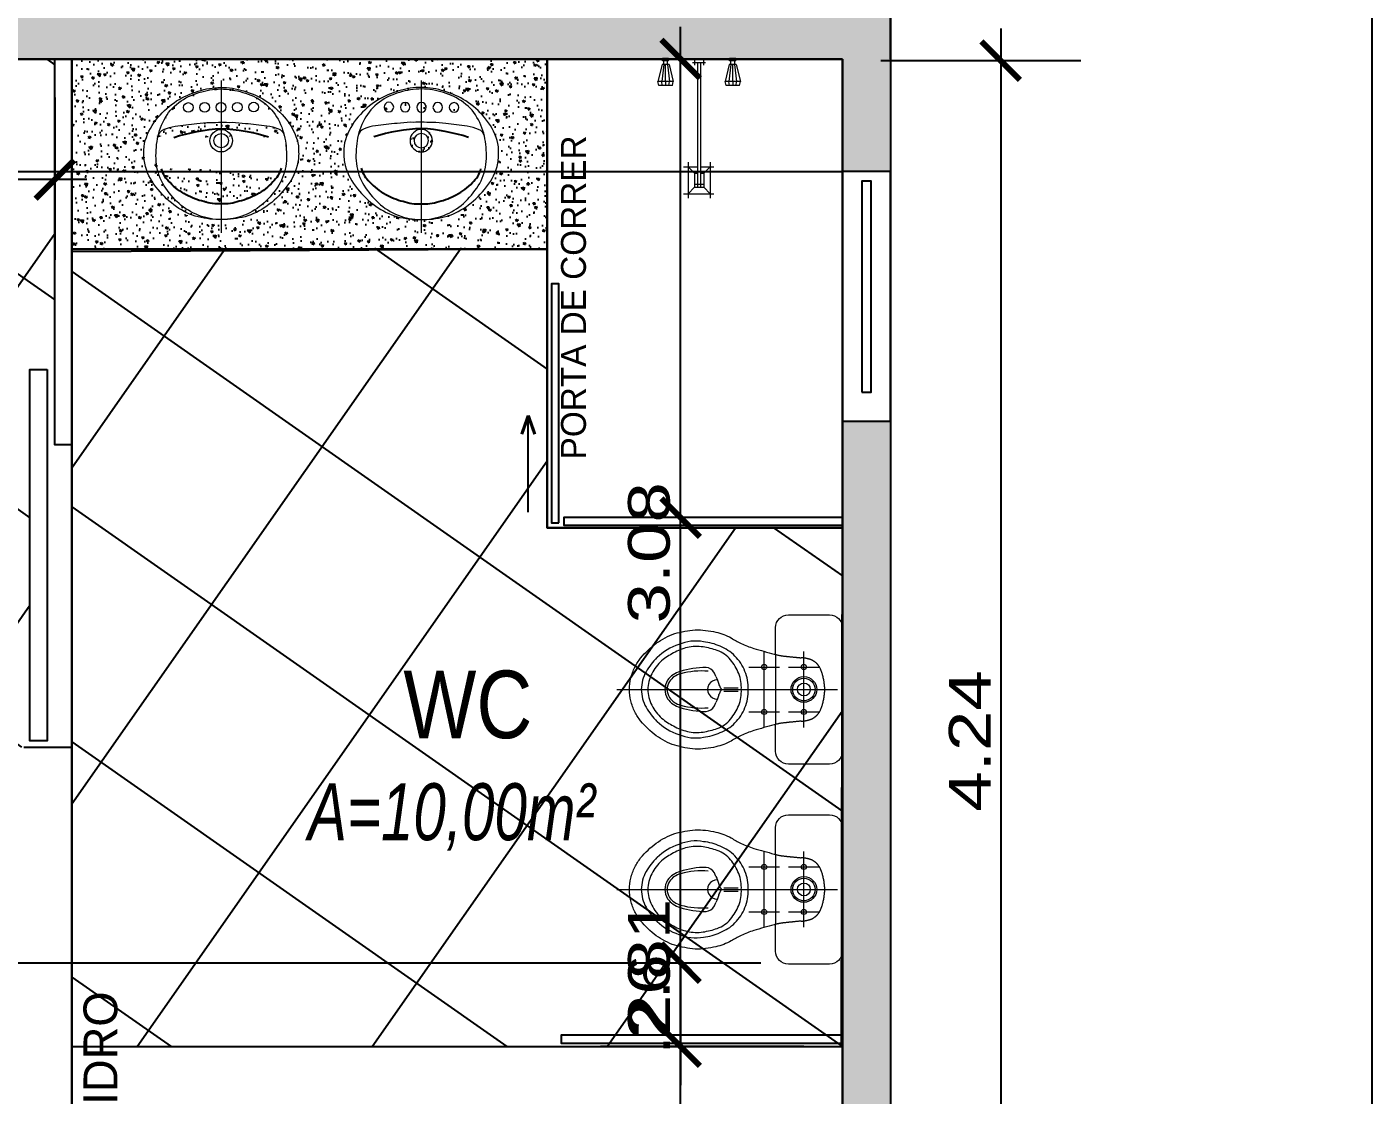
# Model space of a CAD drawing. Header units: inches. Extents: x 5.4 to 65.7, y -9.8 to 26.8.
# Drawn here: x 61.471 to 65.661, y 3.246 to 6.573 of the extents above; entities that cross this region are included whole.
import ezdxf

# ---------------------------------------------------------------- set-up
doc = ezdxf.new("R2010")
doc.units = ezdxf.units.IN
doc.header["$MEASUREMENT"] = 0
doc.linetypes.add('DASHDOTX2', pattern=[50.8, 25.4, -12.7, 0, -12.7])
doc.linetypes.add('DASHED2', pattern=[0.375, 0.25, -0.125])
for name, color, linetype in [('2', 42, 'Continuous'), ('A-PUERTAS', 1, 'Continuous'), ('AMARELO', 7, 'Continuous'), ('ROTURA', 4, 'Continuous')]:
    doc.layers.add(name, color=color, linetype=linetype)
for name, color, linetype, lineweight in [('Eje de SH', 253, 'DASHDOTX2', 9), ('mobi', 150, 'Continuous', 5), ('Proyeccion', 250, 'DASHED2', 5), ('SANIT', 252, 'Continuous', 18), ('SH', 146, 'Continuous', 15), ('SSHH', 154, 'Continuous', 15), ('TEXTO', 7, 'Continuous', 5), ('TEXTURA', 7, 'Continuous', 5)]:
    doc.layers.add(name, color=color, linetype=linetype, lineweight=lineweight)
doc.styles.add('Cota B', font='swissck.ttf')
doc.styles.add('R80-50', font='REFSAN.TTF', dxfattribs={"width": 1.3, "height": 0.13})
doc.styles.add('ROMANS', font='TEMPSITC.TTF')
doc.dimstyles.new('1-50', dxfattribs={"dimtxt": 0.13, "dimasz": 0.12, "dimexe": 0.25, "dimexo": 0.12, "dimgap": 0.03, "dimtad": 1, "dimzin": 5, "dimdsep": 46, "dimtxsty": 'R80-50', "dimblk": 'ARCHTICK', "dimcen": 0.06, "dimdle": 0.1, "dimclrd": 8, "dimclre": 8, "dimclrt": 256, "dimadec": 0, "dimazin": 0, "dimtfac": 1, "dimtix": 1, "dimtmove": 0, "dimatfit": 3, "dimfxl": 1, "dimtolj": 1, "dimtzin": 0, "dimarcsym": 0})

# ---------------------------------------------------------------- blocks, each defined once
blk = doc.blocks.new('v')
at = {"layer": 'Eje de SH', "ltscale": 0.05}
for p, q in [((49.78958483299635, 41.69186149431783), (49.78958483299635, 41.00383482022603)), ((49.71958483357145, 41.28084951719659), (49.71958483357145, 41.18484951543081)), ((49.85958483323617, 41.28084951719659), (49.85958483323617, 41.18484951543081)), ((49.67158483315421, 41.23284951771068), (49.90758483353698, 41.23284951771068)), ((49.71958483357145, 41.15684951642918), (49.71958483357145, 41.06084951838869)), ((49.85958483323617, 41.15684951642918), (49.85958483323617, 41.06084951838869)), ((49.67158483315421, 41.10884951694328), (49.90758483353698, 41.10884951694328))]:
    blk.add_line(p, q, dxfattribs=at)
at = {"layer": 'Proyeccion'}
blk.add_lwpolyline([(49.89849924840661, 41.19684951646644, 0.0516895357174083), (49.89350788176222, 41.16884951839614, 0.0186702251188804), (49.8910716359706, 41.14578769343364, 0.0047795826522947), (49.88820810863678, 41.11747793840635, -0.0442502663281841), (49.88621571907704, 41.10039540833253, -0.0442747304327938), (49.8813477862596, 41.08426170783508, -0.0461629411723299), (49.87205884207202, 41.07039125437307, -0.0494491809393354), (49.85921275677089, 41.06009551776963, -0.0483825193955774), (49.8377939040975, 41.05139618261175, -0.0628457753910935), (49.78958483299635, 41.04384951839614, -0.06284577539109401), (49.74137576276831, 41.05139618261175, -0.0483825193955773), (49.7199569091054, 41.06009551776963, -0.0494491809393353), (49.70711082479379, 41.07039125437307, -0.04616294117233), (49.69782187950028, 41.08426170783508, -0.0442747304327938), (49.69295394767239, 41.10039540833253, -0.0442502663281811), (49.69096155817084, 41.11747793840635, 0.0047795826522949), (49.6880980299639, 41.14578769343364, 0.0186702251188811), (49.6856617850454, 41.16884951839614, 0.051689535767393), (49.68067041845921, 41.19684951646644)], format="xyb", dxfattribs=at)
at = {"layer": 'SH'}
blk.add_line((49.89849924840661, 41.19684951646644), (49.68067041845921, 41.19684951646644), dxfattribs=at)
for points in [[(49.89849924840661, 41.19684951646644), (49.98208483276818, 41.19684951646644, -0.4142135623730951), (50.02208483298005, 41.15684951642918), (50.02208483298005, 41.02884951780009, -0.4142135623730951), (49.98208483276818, 40.98884951776284), (49.59708483310811, 40.98884951776284, -0.4142135623730951), (49.55708483307086, 41.02884951780009), (49.55708483307086, 41.15684951642918, -0.4142135623730951), (49.59708483310811, 41.19684951646644), (49.68067041845921, 41.19684951646644, 0.0086470182898365), (49.6792744330915, 41.20141093327123, 0.0083774269977016), (49.66167728856368, 41.26517861137557, 0.0303078808179388), (49.64604215670539, 41.30430683946627, 0.0376020987603448), (49.62903103311242, 41.33542853674311, -0.0663397406840475), (49.61104323496972, 41.38286568770576, -0.0572931503036463), (49.60358483324222, 41.447849518493, -0.0409535949550291), (49.61574169880175, 41.51112324266153, -0.0722677287388927), (49.64556847772024, 41.56869358649868, -0.0591424015417253), (49.69158483276538, 41.61759049805271, -0.0312660040056649), (49.72000236317677, 41.63562466284651, -0.0633780925014303), (49.75433425305806, 41.64776548916864, -0.07186422122255201), (49.78958483386945, 41.65184951840359, -0.0718642212225521), (49.82483541380775, 41.64776549196261, -0.0633780925014305), (49.85916730363085, 41.63562466284651, -0.0312660040056648), (49.88758483311091, 41.61759049805271, -0.0591424015417249), (49.93360118815605, 41.56869358649868, -0.0722677287388926), (49.96342796806408, 41.51112324266153, -0.040953594955029), (49.97558483275049, 41.447849518493, -0.0572931503178657), (49.96812643166329, 41.38286568770576, -0.0663397406840474), (49.95013863363698, 41.33542853674311, 0.0376020987603444), (49.93312751021864, 41.30430683946627, 0.0303078807323462), (49.91749237818573, 41.26517861137557, 0.0083774269977017), (49.89989523278478, 41.20141093327123, 0.0086470180052201), (49.89849924735886, 41.19684951646644)], [(49.6901821248785, 41.56631305056083, 0.1104748731932134), (49.64957063246679, 41.49881051840651, 0.1509255077609056), (49.64087886244221, 41.42162864176947, 0.0786286148443327), (49.65516868591937, 41.36938628262299, 0.0230629014125912), (49.66778376666758, 41.34564628811943, 0.0794958630576491), (49.68545324055873, 41.32375031790154, 0.0438758092947409), (49.70758483346713, 41.30582135064918, 0.0785462522231365), (49.73315150916739, 41.29280023450422, 0.1223903028177563), (49.78958483299635, 41.2828495165931, 0.1223903028177619), (49.84601815676711, 41.29280023450422, 0.0785462522231365), (49.87158483339868, 41.30582135064918, 0.043875809294741), (49.8937164263653, 41.32375031790154, 0.0794958630576489), (49.91138590019824, 41.34564628811943, 0.0230629014125911), (49.92400098106287, 41.36938628262299, 0.0786286148443328), (49.93829080448183, 41.42162864176947, 0.1509255077609055), (49.92959903346768, 41.49881051840651, 0.1104748731932135), (49.8889875417545, 41.56631305056083)]]:
    blk.add_lwpolyline(points, format="xyb", dxfattribs=at)
blk.add_lwpolyline([(49.78958483299635, 41.59484951837379, 0.1249228376625142), (49.74063137136096, 41.58275235804189, 0.0865822437635226), (49.70004541488293, 41.55199217318015, 0.0454823321194631), (49.6759132274629, 41.51518978165853, 0.0736770877142643), (49.65891100917639, 41.47179592015612, 0.0970987000849648), (49.65709815235737, 41.42316241270322, 0.0454830466343207), (49.66831528928293, 41.3785992188977, 0.1349306651610984), (49.6970234175415, 41.33753911579418, 0.067604296974602), (49.73999191235913, 41.31159408843536, 0.1074419263795535), (49.78958483299635, 41.30384951444733, 0.1074419263795539), (49.83917775456489, 41.31159408843536, 0.0676042969745988), (49.8821462492661, 41.33753911579418, 0.1349306651610984), (49.91085437746647, 41.3785992188977, 0.0454830466343206), (49.92207151450846, 41.42316241270322, 0.0970987000849649), (49.92025865774763, 41.47179592015612, 0.0736770877142644), (49.9032564384716, 41.51518978165853, 0.0454823321194634), (49.87912425175005, 41.55199217318015, 0.0865822437635226), (49.83853829527204, 41.58275235804189, 0.1249228376625142)], format="xyb", close=True, dxfattribs=at)
for centre, radius in [((49.71958483357145, 41.23284951771068), 0.008), ((49.85958483323617, 41.23284951771068), 0.008), ((49.71958483357145, 41.10884951694328), 0.008), ((49.78958483299635, 41.10884951694328), 0.04), ((49.78958483299635, 41.10884951694328), 0.035), ((49.78958483299635, 41.10884951694328), 0.02), ((49.85958483323617, 41.10884951694328), 0.008)]:
    blk.add_circle(centre, radius, dxfattribs=at)
for centre, radius, start, end in [((49.80089380205305, 41.44962138390559), 0.1666123791806081, 93.89199609071242, 103.9388302762413), ((49.77827586487098, 41.44962138390559), 0.1666123791806081, 76.06116972375867, 86.10800390928759), ((49.84461090420069, 41.41118619764614), 0.2192449946534062, 120.2430919876056, 134.8628756094561), ((49.78358104886416, 41.51657943508047), 0.0974579429178856, 103.5427547083036, 120.4546962373198), ((49.79558861707033, 41.51657943508047), 0.0974579429178856, 59.54530376268016, 76.45724529169597), ((49.73455876173381, 41.41118619764614), 0.2192449946534062, 45.13712439054357, 59.75690801239437), ((49.8002427710772, 41.47673082339037), 0.0689995669270491, 124.9690506297096, 164.9792990632938), ((49.78958483299635, 41.48893761715311), 0.052916680192247, 56.91273292838967, 123.0872670716103), ((49.7789268947991, 41.47673082339037), 0.0689995669270491, 15.02070093670609, 55.03094937029032), ((49.99778915636404, 41.41151441341657), 0.2769493311628556, 162.5393409474644, 179.5420841954556), ((49.58138051050179, 41.41151441341657), 0.2769493311628556, 0.4579158045444311, 17.46065905253555), ((49.75445471957488, 41.41698299708235), 0.0337633360147081, 185.5325968593237, 241.5372228309515), ((49.82471494635961, 41.41698299708235), 0.0337633360147081, 298.4627771690485, 354.4674031406759), ((49.82973038478218, 41.58409405021386), 0.2169689120733145, 245.0955822835118, 248.1515961281283), ((48.49982004126928, 37.95455093762297), 3.648655232465717, 69.58296914271733, 69.97908772942729), ((49.91517759088589, 41.65184131345171), 0.3122706393744037, 242.8446336100465, 245.2787642448913), ((49.78958483299635, 41.37236184800435), 0.0065123333172954, 219.8455881034214, 320.1544118965785), ((49.66399207487397, 41.65184131345171), 0.3122706393744037, 294.7212357551087, 297.1553663899535), ((51.0793496245488, 37.95455093762297), 3.648655232465717, 110.0209122705727, 110.4170308572827), ((49.74943928208364, 41.58409405021386), 0.2169689120733145, 291.8484038718717, 294.9044177164882)]:
    blk.add_arc(centre, radius, start, end, dxfattribs=at)
at = {"layer": 'TEXTURA'}
for p, q in [((49.78458483310811, 41.35818926139194), (49.78458483310811, 41.31366110207904)), ((49.79458483282639, 41.35818926139194), (49.79458483282639, 41.31366110207904))]:
    blk.add_line(p, q, dxfattribs=at)
for centre, radius, start, end in [((49.78958189275278, 41.48892761847394), 0.0459278410131491, 56.76661841187165, 122.7906273679589), ((49.96845562270307, 41.42790030302871), 0.2366383275619293, 164.0850771467931, 185.0963317392448), ((49.79736648933891, 41.47960995590705), 0.0579960407131951, 124.2706943088213, 166.8655201025018), ((49.7818031765956, 41.47960995590705), 0.0579960407131951, 13.13447989749816, 55.72930569117868), ((49.61071404317322, 41.42790030302871), 0.2366383275619293, 354.9036682607552, 15.91492285320689), ((49.78958483299635, 41.37884787271189), 0.0300016447368422, 359.9643934211528, 180.0356065788471)]:
    blk.add_arc(centre, radius, start, end, dxfattribs=at)
blk = doc.blocks.new('chuv01')
at = {"layer": 'mobi', "color": 143}
for p, q in [((-0.0821049373262213, 0.1260944533278234), (-0.0699460225150688, 0.1291122063266812)), ((-0.0821049373262213, 0.1260944533278234), (-0.0821049373262213, 0.08412995933031199)), ((-0.0172574084353983, 0.1160352808074094), (-0.0699460225150688, 0.1291122063266812)), ((-0.0699460225150688, 0.1291122063266812), (-0.0699460225150688, 0.0811122063314542)), ((-0.0821049373262213, 0.1156033298320835), (-0.0699460225150688, 0.1171122063242365)), ((-0.0699460225150688, 0.1051122063217917), (-0.0821049373262213, 0.1051122063217917)), ((-0.0821049373262213, 0.0946210828260519), (-0.0699460225150688, 0.093112206333899)), ((-0.0821049373262213, 0.08412995933031199), (-0.0699460225150688, 0.0811122063314542)), ((-0.0172574084353983, 0.1105737435718765), (-0.0699460225150688, 0.1171122063242365)), ((-0.0699460225150688, 0.1051122063217917), (-0.0172574084353983, 0.1051122063217917)), ((-0.0172574084353983, 0.0996506690862589), (-0.0699460225150688, 0.093112206333899)), ((-0.0172574084353983, 0.09418913185072599), (-0.0699460225150688, 0.0811122063314542)), ((-0.0172574084353983, 0.1160352808074094), (-0.0172574084353983, 0.09418913185072599)), ((-0.0172574084353983, 0.1111122063302901), (-0.0055488191355835, 0.1111122063302901)), ((-0.0172574084353983, 0.0991122063278454), (-0.0055488191355835, 0.0991122063278454)), ((-0.0055488191355835, 0.1145721999928355), (-0.0055488191355835, 0.0953500248579076)), ((-0.0055488191355835, 0.1145721999928355), (0.001206139131682, 0.1145721999928355)), ((-0.0055488191355835, 0.0953500248579076), (0.001206139131682, 0.0953500248579076)), ((0.001206139131682, 0.1145721999928355), (0.001206139131682, 0.0953500248579076)), ((-0.4194518130971119, -0.0478063444024883), (-0.4194518130971119, 0.0459750204754528)), ((-0.3352255943100317, 0.0051122063305229), (-0.3352255943100317, 0.0459750204754528)), ((-0.3215791624679696, 0.0352600151963998), (-0.4334799162170384, 0.0352600151963998)), ((-0.3994518131003133, 0.0152600151923252), (-0.4194518130971119, 0.0352600151963998)), ((-0.3552255943141063, 0.0152600151923252), (-0.3994518131003133, 0.0152600151923252)), ((-0.3994518131003133, -0.01417888472497), (-0.3994518131003133, 0.0152600151923252)), ((-0.0102984515033313, 0.0051122063305229), (-0.3987558293301845, 0.0051122063305229)), ((-0.389451813098276, -0.0120029974495992), (-0.389451813098276, 0.0129363190499135)), ((-0.3552255943141063, 0.0152600151923252), (-0.3352255943100317, 0.0352600151963998)), ((-0.3552255943141063, 0.0051122063305229), (-0.3552255943141063, 0.0152600151923252)), ((0, 0.0145194751094096), (-0.0190109181785374, 0.0145194751094096)), ((-0.0102984515033313, -0.0204314070724649), (-0.0102984515033313, 0.0204314070724649)), ((0, -0.0204314070724649), (0, 0.0204314070724649)), ((-0.3215791624679696, -0.0341788847144926), (-0.4334799162170384, -0.0341788847144926)), ((-0.3994518131003133, -0.01417888472497), (-0.4194518130971119, -0.0341788847144926)), ((-0.3552255943141063, -0.01417888472497), (-0.3994518131003133, -0.01417888472497)), ((-0.0102984515033313, -0.0041788847156568), (-0.3987558293301845, -0.0041788847156568)), ((-0.3552255943141063, -0.01417888472497), (-0.3552255943141063, -0.0041788847156568)), ((-0.3552255943141063, -0.01417888472497), (-0.3352255943100317, -0.0341788847144926)), ((-0.3352255943100317, -0.0478063444024883), (-0.3352255943100317, -0.0041788847156568)), ((0, -0.0144629513524706), (-0.0190109181785374, -0.0144629513524706)), ((-0.0821049373262213, -0.0830179194017546), (-0.0699460225150688, -0.0800001664028969)), ((-0.0821049373262213, -0.0830179194017546), (-0.0821049373262213, -0.1249824133992661)), ((-0.0699460225150688, -0.0800001664028969), (-0.0699460225150688, -0.1280001663981238)), ((-0.0172574084353983, -0.0930770919221686), (-0.0699460225150688, -0.0800001664028969)), ((-0.0821049373262213, -0.0935090428974945), (-0.0699460225150688, -0.0920001664053416)), ((-0.0699460225150688, -0.1040001663932344), (-0.0821049373262213, -0.1040001663932344)), ((-0.0821049373262213, -0.1144912898889743), (-0.0699460225150688, -0.1160001663956791)), ((-0.0821049373262213, -0.1249824133992661), (-0.0699460225150688, -0.1280001663981238)), ((-0.0172574084353983, -0.0985386291577015), (-0.0699460225150688, -0.0920001664053416)), ((-0.0699460225150688, -0.1040001663932344), (-0.0172574084353983, -0.1040001663932344)), ((-0.0172574084353983, -0.1094617036433192), (-0.0699460225150688, -0.1160001663956791)), ((-0.0172574084353983, -0.1149232408788521), (-0.0699460225150688, -0.1280001663981238)), ((-0.0172574084353983, -0.0930770919221686), (-0.0172574084353983, -0.1149232408788521)), ((-0.0172574084353983, -0.098000166399288), (-0.0055488191355835, -0.098000166399288)), ((-0.0172574084353983, -0.1100001664017327), (-0.0055488191355835, -0.1100001664017327)), ((-0.0055488191355835, -0.0945401727221906), (0.001206139131682, -0.0945401727221906)), ((-0.0055488191355835, -0.0945401727221906), (-0.0055488191355835, -0.1137623478716705)), ((-0.0055488191355835, -0.1137623478716705), (0.001206139131682, -0.1137623478716705)), ((0.001206139131682, -0.0945401727221906), (0.001206139131682, -0.1137623478716705))]:
    blk.add_line(p, q, dxfattribs=at)
blk = doc.blocks.new('c')
at = {"layer": 'Eje de SH', "ltscale": 0.05}
blk.add_lwpolyline([(49.05181371439221, 41.47856401295863), (49.05181371439221, 41.00437332799188)], dxfattribs=at)
at = {"layer": 'ROTURA'}
for points in [[(48.90433861921747, 41.30161990893535, -0.0633341279497721), (49.05159101135769, 41.32958574609361, -0.063334127949772), (49.19916107594008, 41.30334777494422)], [(49.23874378915616, 41.20572836713395, -0.1412307200105584), (49.21278461122392, 41.16302757540247, -0.0917306280278024), (49.16271305236705, 41.12423985840282, -0.072649553283127), (49.10832902976517, 41.10268416272006, -0.087599608976787), (49.05296825385857, 41.09458978024772, -0.087599608976787), (48.99751640659498, 41.10203472261779, -0.072649553283127), (48.9428834651594, 41.12295150214336, -0.0917306280278024), (48.89236071479945, 41.16114966401361, -0.1412307200105584), (48.8659028234656, 41.2035432571312)]]:
    blk.add_lwpolyline(points, format="xyb", dxfattribs=at)
at = {"layer": 'SSHH'}
for points in [[(48.85524826486335, 41.13943178874902, -0.1134382224491566), (48.81592499914086, 41.21152700779489, -0.0784278684506158), (48.81103469554773, 41.25317462643138, -0.0919558883351101), (48.81545409299405, 41.29187675209246, -0.1016945339032511), (48.85479856918073, 41.36393301018975, -0.0641107318348896), (48.91288593668696, 41.41547387761526, -0.0615322630183039), (48.98011120095589, 41.44568519496821, -0.0735644325324571), (49.05084085366661, 41.45758354400746, -0.0735644325324571), (49.12170510839178, 41.44651503597847, -0.0615322630183039), (49.18927986199242, 41.41709374093912, -0.0641107318348895), (49.24796735048267, 41.36623725777022, -0.1016945339032511), (49.28815369629275, 41.29464710799507, -0.0919558883351102), (49.29302641808725, 41.25599943769625, -0.0784278684506158), (49.28862460267236, 41.21429736276619, -0.1134382224491566), (49.250149067037, 41.14174618588291, -0.0759246715873438), (49.19378182298943, 41.08765118119769, -0.0880406756454426), (49.12605262316038, 41.05486288776151, -0.0605328700571536), (49.053255423682, 41.04559062158219, -0.0605328700571536), (48.98035454442697, 41.05400899255179, -0.0880406756454426), (48.91224568518783, 41.08600117841264, -0.0759246715873521)], [(49.053255423682, 41.04559062158219, -0.0875052192181892), (48.98203707976472, 41.0587173990672, -0.0875558115491558), (48.92054341705488, 41.09600855798922, -0.0595334670056931), (48.87423602987518, 41.1505432596197, -0.1015146223022363), (48.85035705980818, 41.21780659367792, -0.0508620741422106), (48.84903404309853, 41.25339732707939, -0.0733594933455156), (48.85992764735101, 41.32323448096864, -0.0875571271390158), (48.89345208387793, 41.38607416970185, -0.0877645681311848), (48.95000705368556, 41.42892923874311, -0.0590745468482521), (49.01650603704593, 41.44937411712013, -0.0290765602909037), (49.05087015668369, 41.45258363166354, -0.0290765602909037), (49.0852695345643, 41.44977711902462, -0.0590745468482521), (49.15200358455741, 41.43011307918928, -0.0877645681311848), (49.2090569742254, 41.38792384152762, -0.0875571271390159), (49.24331565243164, 41.32548140378199, -0.0733594933455157), (49.25502707065289, 41.2557767351856, -0.0508620741422106), (49.25412130415179, 41.22017293719104, -0.1015146223022364), (49.23103236885481, 41.1526343386387, -0.0595334670056931), (49.18536736438954, 41.09756061357908, -0.0875558115491558), (49.12431501604124, 41.05955124755851, -0.0875052192181892)]]:
    blk.add_lwpolyline(points, format="xyb", close=True, dxfattribs=at)
blk.add_lwpolyline([(48.85514524836299, 41.3054886229103, -0.2445711267766764), (48.87309089304154, 41.3265790922334, -0.0603745257212727), (48.90865531914141, 41.33624816795341, -0.0109027184668959), (48.97565316235386, 41.34453420264176, -0.0168974296480814), (49.01727841306685, 41.34835423359177, 0.0263769169878014), (49.05147379917297, 41.34958540291987, 0.0263769169878014), (49.08568126697764, 41.348755124188, -0.0168974296480814), (49.12734843285261, 41.34542324410282, -0.0109027184668958), (49.19443879446453, 41.33792306033424, -0.0603745257212727), (49.2301141087778, 41.32867150211237, -0.2445711267766764), (49.24830572244218, 41.30779282299331)], format="xyb", dxfattribs=at)
for centre, radius in [((48.94960595621933, 41.39498917215965), 0.015), ((49.00040508377106, 41.3952868889784), 0.015), ((49.05120421126458, 41.39558460859111), 0.015), ((49.10200333893271, 41.3958823272725), 0.015), ((49.15280246660085, 41.39618004874788), 0.015), ((49.05181371439221, 41.29158639644734), 0.035), ((49.05181371439221, 41.29158639644734), 0.0225)]:
    blk.add_circle(centre, radius, dxfattribs=at)
blk = doc.blocks.new('_ArchTick')
at = {"color": 0, "linetype": 'ByBlock', "const_width": 0.15}
blk.add_lwpolyline([(-0.5, -0.5), (0.5, 0.5)], dxfattribs=at)
blk = doc.blocks.new('*D78')
at = {"color": 8, "lineweight": -2}
for p, q in [((63.50732693593122, 2.130386056344603), (63.50732693593122, 5.1444382698804)), ((63.89134782316314, 5.044438269880401), (63.25732693593122, 5.044438269880401)), ((63.89134782316314, 2.230386056344603), (63.25732693593122, 2.230386056344603))]:
    blk.add_line(p, q, dxfattribs=at)
at = {"layer": 'DEFPOINTS', "color": 0}
for p in [(63.50732693593122, 5.044438269880401), (64.01134782316315, 5.044438269880401), (64.01134782316315, 2.230386056344603)]:
    blk.add_point(p, dxfattribs=at)
at = {"color": 8, "lineweight": -2, "xscale": 0.12, "yscale": 0.12, "zscale": 0.12}
for p, rotation in [((63.50732693593122, 5.044438269880401), 90), ((63.50732693593122, 2.230386056344603), 270)]:
    blk.add_blockref('_ArchTick', p, dxfattribs=dict(at, rotation=rotation))
at = {"insert": (63.40935850073981, 3.637412163112512), "char_height": 0.13, "attachment_point": 5, "rotation": 90, "style": 'R80-50'}
blk.add_mtext('\\A1;2.81', dxfattribs=at)
blk = doc.blocks.new('*D79')
at = {"color": 8, "lineweight": -2}
for p, q in [((63.50732693593275, 3.658441992446519), (63.50732693593275, 3.778441992446519)), ((53.23134782316683, 3.658441992446522), (63.75732693593276, 3.658441992446519)), ((63.50732693593275, 3.658441992446519), (63.50732693593275, 3.397072913110012)), ((63.89134782316392, 3.397072913110012), (63.25732693593276, 3.397072913110012)), ((63.50732693593275, 3.397072913110012), (63.50732693593275, 3.277072913110012))]:
    blk.add_line(p, q, dxfattribs=at)
at = {"layer": 'DEFPOINTS', "color": 0}
for p in [(53.11134782316685, 3.658441992446522), (63.50732693593275, 3.397072913110012), (64.01134782316392, 3.397072913110012)]:
    blk.add_point(p, dxfattribs=at)
at = {"color": 8, "lineweight": -2, "xscale": 0.12, "yscale": 0.12, "zscale": 0.12}
for p, rotation in [((63.50732693593275, 3.658441992446519), 270), ((63.50732693593275, 3.397072913110012), 90)]:
    blk.add_blockref('_ArchTick', p, dxfattribs=dict(at, rotation=rotation))
at = {"insert": (63.40962042149353, 3.527757452778276), "char_height": 0.13, "attachment_point": 5, "rotation": 90, "style": 'R80-50'}
blk.add_mtext('\\A1;.26', dxfattribs=at)
blk = doc.blocks.new('*D80')
at = {"color": 8, "lineweight": -2}
for p, q in [((63.50732693593275, 3.297072913110012), (63.50732693593275, 6.572494205983224)), ((53.28686602782123, 6.472494205983227), (63.75732693593276, 6.472494205983225)), ((63.89134782316392, 3.397072913110012), (63.25732693593276, 3.397072913110012))]:
    blk.add_line(p, q, dxfattribs=at)
at = {"layer": 'DEFPOINTS', "color": 0}
for p in [(53.16686602782123, 6.472494205983227), (63.50732693593275, 6.472494205983225), (64.01134782316392, 3.397072913110012)]:
    blk.add_point(p, dxfattribs=at)
at = {"color": 8, "lineweight": -2, "xscale": 0.12, "yscale": 0.12, "zscale": 0.12}
for p, rotation in [((63.50732693593275, 6.472494205983225), 90), ((63.50732693593275, 3.397072913110012), 270)]:
    blk.add_blockref('_ArchTick', p, dxfattribs=dict(at, rotation=rotation))
at = {"insert": (63.40935850074135, 4.934783559546629), "char_height": 0.13, "attachment_point": 5, "rotation": 90, "style": 'R80-50'}
blk.add_mtext('\\A1;3.08', dxfattribs=at)
blk = doc.blocks.new('*D81')
at = {"color": 8, "lineweight": -2}
for p, q in [((58.74624080397468, 5.566000676085899), (58.74624080397468, 6.347494205981773)), ((61.55801582715124, 6.352494205982318), (61.55801582715124, 5.847494205981773)), ((61.65801582715124, 6.097494205981773), (58.64624080397468, 6.097494205981773))]:
    blk.add_line(p, q, dxfattribs=at)
at = {"layer": 'DEFPOINTS', "color": 0}
for p in [(61.55801582715124, 6.472494205982318), (58.74624080397468, 6.097494205981773), (58.74624080397468, 5.446000676085899)]:
    blk.add_point(p, dxfattribs=at)
at = {"color": 8, "lineweight": -2, "xscale": 0.12, "yscale": 0.12, "zscale": 0.12, "rotation": 180}
blk.add_blockref('_ArchTick', (58.74624080397468, 6.097494205981773), dxfattribs=at)
at = {"color": 8, "lineweight": -2, "xscale": 0.12, "yscale": 0.12, "zscale": 0.12}
blk.add_blockref('_ArchTick', (61.55801582715124, 6.097494205981773), dxfattribs=at)
at = {"insert": (60.15212831556296, 6.195462641173178), "char_height": 0.13, "attachment_point": 5, "style": 'R80-50'}
blk.add_mtext('\\A1;2.81', dxfattribs=at)
blk = doc.blocks.new('*D86')
at = {"color": 8, "lineweight": -2}
for p, q in [((64.50429363415604, 6.567494205981773), (64.50429363415604, 2.13038605634733)), ((64.13134782316394, 6.467494205981776), (64.75429363415607, 6.467494205981776)), ((53.23134782316699, 2.230386056347333), (64.75429363415607, 2.23038605634733))]:
    blk.add_line(p, q, dxfattribs=at)
at = {"layer": 'DEFPOINTS', "color": 0}
for p in [(64.01134782316393, 6.467494205981776), (53.11134782316699, 2.230386056347333), (64.50429363415604, 2.23038605634733)]:
    blk.add_point(p, dxfattribs=at)
at = {"color": 8, "lineweight": -2, "xscale": 0.12, "yscale": 0.12, "zscale": 0.12}
for p, rotation in [((64.50429363415604, 6.467494205981776), 90), ((64.50429363415604, 2.23038605634733), 270)]:
    blk.add_blockref('_ArchTick', p, dxfattribs=dict(at, rotation=rotation))
at = {"insert": (64.40794037693645, 4.348940131164563), "char_height": 0.13, "attachment_point": 5, "rotation": 90, "style": 'R80-50'}
blk.add_mtext('\\A1;4.24', dxfattribs=at)

msp = doc.modelspace()

# ---------------------------------------------------------------- hatches: boundary and pattern name
h = msp.add_hatch(color=256)
edge = h.paths.add_edge_path()
edge.add_line((57.41638707751466, 6.622494205982888), (60.21254725995186, 6.622494205983071))
edge.add_ellipse((65.54327101451548, 9.313895210430793), major_axis=(4.222573570360574, 4.222573570360574), ratio=0.9999999999993924, start_angle=161.7885127886698, end_angle=162.0024770872681)
edge.add_ellipse((59.9674948014994, 6.576446112993223), major_axis=(0.1813572820953129, 0.1813572820953129), ratio=0.9999999999999961, start_angle=320.8541715782082, end_angle=325.3429776613084)
edge.add_line((60.22020149228588, 6.622494205983474), (64.16134782316574, 6.622494205984795))
edge.add_line((64.16134782316574, 6.622494205984795), (64.16134782316574, 6.122431546002053))
edge.add_line((64.16134782316574, 6.122431546002053), (64.01134782316393, 6.122431546002053))
edge.add_line((64.01134782316393, 6.122431546002053), (64.01134782316393, 6.472494205985138))
edge.add_line((64.01134782316393, 6.472494205985138), (58.72388086762611, 6.472494205985138))
edge.add_line((58.72388086762611, 6.472494205985138), (58.72388086762611, 6.43501455524851))
edge.add_line((58.72388086762611, 6.43501455524851), (58.67703130421, 6.43501455524851))
edge.add_line((58.67703130421, 6.43501455524851), (58.67703130421, 6.425644642565283))
edge.add_line((58.67703130421, 6.425644642565283), (58.58333217737776, 6.425644642565283))
edge.add_line((58.58333217737776, 6.425644642565283), (58.58333217737775, 6.472494205985138))
edge.add_line((58.58333217737775, 6.472494205985138), (57.41638707751466, 6.472494205985138))
edge.add_line((57.41638707751466, 6.472494205985138), (57.41638707751466, 6.622494205982888))
h.paths.add_polyline_path([(61.6194398743729, 5.076533589619742), (61.6194398743729, 6.509944193631824), (61.78585513518484, 6.509944193631824), (61.78585513518484, 5.076533589619742)], flags=9)
h = msp.add_hatch()
h.set_pattern_fill('_USER', color=256, scale=0.6, angle=35, style=0, double=1, pattern_type=0)
h.set_pattern_definition([(145, (61.5580158273679, 2.79165862789964), (0.3441458618106276, 0.4914912265733951), []), (55, (61.5580158273679, 2.79165862789964), (0.491491226573395, -0.3441458618106277), [])])
h.paths.add_polyline_path([(61.55801582715124, 6.472494205982318), (58.67703130421, 6.43501455524851), (58.67703130421268, 5.540818438204186), (59.20859587707635, 5.540818438204185), (59.20859587707635, 2.802445413375208), (60.9113478231621, 2.79165862789964), (60.9113478231621, 4.330092986959632), (61.46134782316024, 4.330092986959632), (61.48005890028099, 4.330092986959632), (61.48005890028099, 5.505522544925358), (61.55801582715124, 5.505522544925358)])
h = msp.add_hatch()
h.set_pattern_fill('AR-CONC', color=32, scale=0.01, angle=180, style=0)
h.set_pattern_definition([(310, (63.09118419724361, 5.880369672269214), (0.0717260182600754, 0.0062752134982595), [0.0075, -0.0825]), (5, (63.09118419724361, 5.880369672269214), (-0.0138751333613, -0.0752192133700012), [0.006, -0.066]), (259.5486, (63.09716136524361, 5.880892606269216), (0.0578509381714022, -0.0689439542060954), [0.006374019, -0.0701142112]), (313.8158, (63.09118419724361, 5.860369672269214), (0.1067241048625644, 0.0165519014329018), [0.01125, -0.12375]), (263.3644, (63.1000778717436, 5.861749002969215), (0.0934662705548704, -0.0974117870900442), [0.0095610288, -0.1051712999999999]), (8.815800000000053, (63.09118419724361, 5.860369672269214), (0.0934661945133628, -0.0974118600925325), [0.009000000000000001, -0.099]), (339, (63.1011841972436, 5.865369672269215), (0.0596907052118462, 0.0402618890665339), [0.0075, -0.0825]), (33.99999999999998, (63.1011841972436, 5.865369672269215), (0.0243315331921582, -0.0725150045046853), [0.006, -0.066]), (288.5486, (63.1061584205436, 5.868724832869215), (0.084022262858149, -0.0322530496709952), [0.006374019, -0.0701142112]), (322.5, (63.09118419724361, 5.880369672269214), (0.0012159855317291, -0.0332893853831312), [0, -0.0652, 0, -0.067, 0, -0.06625]), (352.5000000000002, (63.09118419724361, 5.880369672269214), (0.0263069537442149, -0.039441171188236), [0, -0.0382, 0, -0.0637, 0, -0.02525]), (32.50000000000002, (63.06888419724361, 5.880369672269214), (0.0533822436172409, 0.002255487173438), [0, -0.025, 0, -0.078, 0, -0.1035]), (42.5, (63.05888419724361, 5.880369672269214), (0.0583186169342386, -0.0100104982332318), [0, -0.0325, 0, -0.0518, 0, -0.0735])])
h.paths.add_polyline_path([(61.61134782316193, 6.472494205985138), (63.09118419724359, 6.472494205985138), (63.09118419724361, 5.880369672269214), (61.61134782316185, 5.880369672269214)])
h.paths.add_polyline_path([(62.55747594378646, 6.014361091786845, 0.0880406756454406), (62.6252051436155, 5.981572798350678, 0.0605328700571555), (62.69800234309386, 5.972300532171353, 0.060532870057155), (62.7709032223489, 5.980718903140946, 0.0880406756454359), (62.83901208158805, 6.012711089001817, 0.0759246715873579), (62.89600950191253, 6.066141699338182, 0.113438228002303), (62.93533276872056, 6.138236922254852, 0.0784278609318463), (62.94022307122815, 6.179884537020548, 0.0919558789025732), (62.93580367495154, 6.218586658860932, 0.1016945388527563), (62.89645919759514, 6.290642920778915, 0.0641107318348904), (62.8383718300889, 6.342183788204416, 0.0615322630183072), (62.77114656581998, 6.372395105557366, 0.0745624965180274), (62.69944405238367, 6.384310785936254), (62.69944405238367, 6.384283665429122, 0.0725666220935129), (62.62955265838411, 6.373224946567638, 0.0615322630183027), (62.56197790478346, 6.343803651528285, 0.0641107318348899), (62.50329041629321, 6.292947168359383, 0.1016945325090693), (62.46310407082522, 6.221357019656517, 0.0919558909920788), (62.45823134868861, 6.18270934828542, 0.0784278471986952), (62.46263316116364, 6.141007284331418, 0.1134382381452189), (62.50110869973886, 6.068456096472068, 0.0759246715873448)], flags=16)
h.paths.add_polyline_path([(62.73444405238365, 6.218296307036502, 1), (62.66444405238367, 6.218296307036502, 1)], flags=0)
h.paths.add_polyline_path([(62.72194405238367, 6.218296307036502, 1), (62.67694405238365, 6.218296307036502, 1)], flags=0)
h.paths.add_polyline_path([(62.61345530017503, 6.32288995933704, 1), (62.58345530017503, 6.32288995933704, 1)], flags=0)
h.paths.add_polyline_path([(62.11110660361615, 6.218296307036603, 1), (62.04110660361615, 6.218296307036603, 1)], flags=0)
h.paths.add_polyline_path([(62.66425442784316, 6.322592237861677, 1), (62.63425442784316, 6.322592237861677, 1)], flags=0)
h.paths.add_polyline_path([(62.09860660361615, 6.218296307036603, 1), (62.05360660361615, 6.218296307036603, 1)], flags=0)
h.paths.add_polyline_path([(62.1920953558248, 6.322889959337139, 1), (62.1620953558248, 6.322889959337139, 1)], flags=0)
h.paths.add_polyline_path([(62.71505355551131, 6.322294519180282, 1), (62.6850535555113, 6.322294519180282, 1)], flags=0)
h.paths.add_polyline_path([(62.14129622815665, 6.322592237861777, 1), (62.11129622815665, 6.322592237861777, 1)], flags=0)
h.paths.add_polyline_path([(62.76585268300483, 6.321996799567564, 1), (62.73585268300481, 6.321996799567564, 1)], flags=0)
h.paths.add_polyline_path([(62.09049710048851, 6.322294519180382, 1), (62.06049710048851, 6.322294519180382, 1)], flags=0)
h.paths.add_polyline_path([(62.81665181055654, 6.321699082748814, 1), (62.78665181055654, 6.321699082748814, 1)], flags=0)
h.paths.add_polyline_path([(62.03969797299501, 6.321996799567664, 1), (62.00969797299499, 6.321996799567664, 1)], flags=0)
h.paths.add_polyline_path([(61.98889884544328, 6.321699082748914, 1), (61.95889884544328, 6.321699082748914, 1)], flags=0)
edge = h.paths.add_edge_path(flags=0)
edge.add_arc((61.97389884544328, 6.321699082748914), 0.015, 180, 540, ccw=False)
edge = h.paths.add_edge_path(flags=0)
edge.add_arc((62.1770953558248, 6.322889959337139), 0.015, 180, 540, ccw=False)
edge = h.paths.add_edge_path(flags=0)
edge.add_arc((62.07549710048851, 6.322294519180382), 0.015, 180, 540, ccw=False)
edge = h.paths.add_edge_path(flags=0)
edge.add_arc((62.12629622815665, 6.322592237861777), 0.015, 180, 540, ccw=False)
edge = h.paths.add_edge_path(flags=0)
edge.add_arc((62.02469797299499, 6.321996799567664), 0.015, 180, 540, ccw=False)
edge = h.paths.add_edge_path(flags=0)
edge.add_arc((62.11220498398372, 5.663392113630066), 0.5940150103019912, 453.5055405616994, 468.0012923294847, ccw=False)
edge.add_arc((62.04651473332503, 5.663007122077615), 0.5940150109882758, 432.67028675794063, 447.166038525726, ccw=False)
edge = h.paths.add_edge_path(flags=0)
edge.add_arc((61.90868005546653, 6.225497021256155), 0.0300000004604325, 472.1196768163146, 527.0921456687672, ccw=False)
edge.add_arc((61.95505794899101, 6.111394475820832), 0.1531677717424862, 458.29963065615294, 472.1196772621182, ccw=False)
edge.add_arc((62.15642382611886, 4.731019075812262), 1.548153241709928, 455.8010096138559, 458.2996296274382, ccw=False)
edge.add_arc((62.07726046925356, 5.657478155971973), 0.6186163346296836, 453.3073401961691, 457.17957730029127, ccw=False)
edge.add_arc((62.04700811063204, 6.599557562674068), 0.3245389614980519, 269.0401129567889, 275.0838556685684)
edge.add_arc((62.10073431587607, 6.599872438449191), 0.3245389625398039, 265.5877267320593, 271.6314694438387)
edge.add_arc((62.08152614978323, 5.657503157971675), 0.6186163352630171, 443.49200038853013, 447.36423749265236, ccw=False)
edge.add_arc((62.01322727432014, 4.730179842361101), 1.548153243714841, 442.3719495941795, 444.8705696077618, ccw=False)
edge.add_arc((62.1983999498194, 6.112820632604881), 0.153167769024333, 428.55190595452297, 442.3719525604882, ccw=False)
edge.add_arc((62.24343725127336, 6.227458936577084), 0.0300000002701717, 373.57943479053165, 428.5519036429837, ccw=False)
edge = h.paths.add_edge_path(flags=0)
edge.add_arc((62.07610660361615, 6.218296307036603), 0.035, 180, 540, ccw=False)
edge = h.paths.add_edge_path(flags=0)
edge.add_arc((62.07610660361615, 6.218296307036603), 0.0225, 180, 540, ccw=False)
edge = h.paths.add_edge_path(flags=0)
edge.add_arc((62.07915481711326, 6.180774772783523), 0.2084804303874778, 249.5547215346869, 269.55848699259, ccw=False)
edge.add_arc((62.08124512480536, 6.178311040684958), 0.206921275528908, 228.7587863194653, 248.7740585255271, ccw=False)
edge.add_arc((62.14987954391375, 6.243756085508792), 0.3014968613402758, 213.5218000429741, 227.1497805791666, ccw=False)
edge.add_arc((62.0505317538793, 6.169085546470813), 0.1775895467393988, 187.9522254684207, 211.138235200308, ccw=False)
edge.add_arc((62.04847337140186, 6.16879801095066), 0.1755111783652326, 176.3055333502171, 187.9522258723112, ccw=False)
edge.add_arc((62.11548923651988, 6.178101557876213), 0.2421706099542788, 522.7427710288018, 539.5254655345016, ccw=False)
edge.add_arc((62.0790320638291, 6.186376452276137), 0.2049205066742279, 501.9126747301001, 521.9282461533087, ccw=False)
edge.add_arc((62.06715611609729, 6.17435397067954), 0.2036825591411069, 477.1220016822784, 497.184752531993, ccw=False)
edge.add_arc((62.09376901173753, 6.085423910176169), 0.2954473453576382, 460.3282751626735, 473.8514475546602, ccw=False)
edge.add_arc((62.08555303242907, 6.082476195575419), 0.2969991399120851, 452.0047999747344, 458.6667796986958, ccw=False)
edge.add_arc((62.06825276572693, 6.082374802774456), 0.2969991411192736, 442.00479884036815, 448.66677856432966, ccw=False)
edge.add_arc((62.06000280239661, 6.085226014831897), 0.2954473469237979, 426.8201313424004, 440.34330373438706, ccw=False)
edge.add_arc((62.08557154204267, 6.174461898821441), 0.2036825489187754, 403.48683130282785, 423.5495821525425, ccw=False)
edge.add_arc((62.0735554603057, 6.186344356992411), 0.2049205216112725, 378.7433313071821, 398.75890273039056, ccw=False)
edge.add_arc((62.03719781227894, 6.177642713976607), 0.2421705969614819, 361.14611501781445, 377.9288095235142, ccw=False)
edge.add_arc((62.10431809623486, 6.16912530166621), 0.1755111899411442, 352.71935398037874, 364.3660465024732, ccw=False)
edge.add_arc((62.10225649805032, 6.169388689598667), 0.1775895451267178, 329.53334460046824, 352.719354332356, ccw=False)
edge.add_arc((62.00204031595049, 6.242889643899223), 0.3014968623835039, 313.521799283908, 327.14977982010066, ccw=False)
edge.add_arc((62.07143710082669, 6.178253558205566), 0.2069212766673206, 291.8975219234288, 311.9127941294905, ccw=False)
edge.add_arc((62.07349839228133, 6.180741621099893), 0.2084804293230891, 271.1130922772305, 291.1168577351337, ccw=False)
edge = h.paths.add_edge_path(flags=0)
edge.add_arc((62.17597781549354, 6.156123043380593), 0.09022313301669199, 312.6257266959405, 344.7807595400275, ccw=False)
edge.add_arc((62.10722030458803, 6.205658931621637), 0.1740708846232037, 297.2807786567057, 318.24521955480714, ccw=False)
edge.add_arc((62.08602846064128, 6.226329246255197), 0.2023719662009355, 283.3110090220297, 299.9318598292092, ccw=False)
edge.add_arc((62.08201828750699, 6.182128273660294), 0.1608989231661537, 268.3057436388763, 288.33097707477185, ccw=False)
edge.add_arc((62.07061925243163, 6.182061467156307), 0.1608989230441299, 252.3406025608999, 272.36583599679534, ccw=False)
edge.add_arc((62.06609127516038, 6.226212400975682), 0.2023719669369424, 240.7397197712734, 257.3605705784528, ccw=False)
edge.add_arc((62.04514315920558, 6.205295115047722), 0.1740708819719448, 222.426361186432, 243.39080208453362, ccw=False)
edge.add_arc((61.97697099016172, 6.154956723356607), 0.0902231369519083, 195.8908189784811, 228.0458518225683, ccw=False)
edge = h.paths.add_edge_path(flags=16)
edge.add_arc((62.01672145603922, 6.187736411161617), 0.183313145156104, 195.6658716090868, 221.5533336912241, ccw=False)
edge.add_arc((61.96971386873339, 6.174553382836912), 0.1344919868318185, 177.7282461975176, 195.6658720652083, ccw=False)
edge.add_arc((61.9418668311088, 6.187322204180381), 0.1067985482245066, 162.9777916542717, 183.9934265807132, ccw=False)
edge.add_arc((62.03472625383418, 6.158892871276457), 0.2039123956318252, 499.75097155765843, 522.9777926751913, ccw=False)
edge.add_arc((62.10829283576067, 6.090832488505832), 0.3040682164039609, 484.2461063478209, 498.9191228148911, ccw=False)
edge.add_arc((62.09307255580206, 6.085193430154822), 0.3005776091958376, 467.1571525241482, 481.2415507945986, ccw=False)
edge.add_arc((62.0799852209033, 6.139278739817648), 0.2450627415524011, 451.1343518511229, 467.9637628455309, ccw=False)
edge.add_arc((62.07315442045235, 6.139238706819282), 0.2450627412022885, 432.70781749453005, 449.5372284889381, ccw=False)
edge.add_arc((62.06070191265218, 6.085003715104031), 0.3005776112363707, 419.43002830996556, 433.514426580416, ccw=False)
edge.add_arc((62.04541659132125, 6.090463988846227), 0.3040682140549698, 401.7524576812103, 416.42547414828056, ccw=False)
edge.add_arc((62.11818038284382, 6.159381972484299), 0.2039123925611939, 377.69378775752097, 400.92060887505414, ccw=False)
edge.add_arc((62.2107001944401, 6.188897758654293), 0.1067985564149511, 356.6781525435047, 377.69378746994664, ccw=False)
edge.add_arc((62.18300474797017, 6.175803418090418), 0.1344919801431898, 345.00570754303186, 362.9433334107228, ccw=False)
edge.add_arc((62.13584586066939, 6.188434564687077), 0.1833131488694105, 319.1182467501292, 345.0057088322671, ccw=False)
edge.add_arc((62.06916447959748, 6.225941206371425), 0.2587284334302979, 305.13790974518247, 322.5052422096394, ccw=False)
edge.add_arc((62.09182626281542, 6.188799817015079), 0.2153312328358401, 285.76925449976517, 305.8947993291522, ccw=False)
edge.add_arc((62.07579288793951, 6.276486537286125), 0.304191070257556, 270.3306441572978, 284.18684846807076, ccw=False)
edge.add_arc((62.0757382435766, 6.276486216859942), 0.30419107008652, 256.4847325391998, 270.3409368499727, ccw=False)
edge.add_arc((62.06073375164208, 6.18861759120613), 0.2153312322097967, 234.7767808860943, 254.9023257154813, ccw=False)
edge.add_arc((62.08295865379907, 6.226022049878309), 0.2587284400250385, 218.1663362759759, 235.5336687404348, ccw=False)
edge = h.paths.add_edge_path(flags=16)
edge.add_line((62.07610660361615, 6.405273923547888), (62.07610660361615, 5.931083238581145))
edge = h.paths.add_edge_path(flags=16)
edge.add_arc((62.07610660361615, 6.168178581064517), 0.2108822107817372, 180, 540, ccw=False)
msp.add_hatch(color=256).paths.add_polyline_path([(64.01134782316393, 5.345079019008015), (64.16134782316574, 5.345079019008015), (64.16134782316574, 3.210269982581711), (64.01134782316392, 3.210269982581711), (64.01134782316392, 3.658441992446522), (64.01279797768946, 3.658441992446522), (64.01279797768946, 3.690197530933755), (64.01134782316392, 3.690197530933754)])
at = {"layer": '2'}
h = msp.add_hatch(dxfattribs=at)
h.set_pattern_fill('_USER', color=8, scale=0.6, angle=35, style=0, double=1, pattern_type=0)
h.set_pattern_definition([(145, (64.01134782316451, 3.397072913111832), (0.3441458618106276, 0.4914912265733951), []), (55, (64.01134782316451, 3.397072913111832), (0.491491226573395, -0.3441458618106277), [])])
h.paths.add_polyline_path([(64.01134782316393, 5.012682731393169), (63.09118419724361, 5.012682731393164), (63.09118419724253, 5.880369672269214), (61.61134782316181, 5.889150777598478), (61.61134782316169, 3.397072913111832), (64.0088624807757, 3.397072913111832)])

# ---------------------------------------------------------------- linework, layer by layer
for p, q in [((64.16134782316425, 9.322494205983226), (64.16134782316335, -4.277505794014863)), ((65.66134782316425, -4.127505794014861), (65.66134782316425, 9.322494205985137)), ((64.16134782316574, 6.47249420597959), (64.16134782316574, 6.622494205980137)), ((64.16134782316574, 6.622494205985137), (64.16134782316436, 2.080386056345422)), ((64.16134782316574, 6.47249420597959), (64.16134782316574, 6.622494205980137)), ((64.16134782316574, 6.622494205985137), (64.16134782316436, 2.080386056345422)), ((64.01134782316495, 6.472494205983227), (58.72388086762611, 6.472494205983229)), ((58.72388086762611, 6.472494205985138), (64.01134782316574, 6.472494205985138)), ((61.61134782316169, 5.305807349215091), (61.61134782316193, 6.472494205981864)), ((61.61134782316169, 4.330092986959632), (61.61134782316193, 6.472494205981864)), ((63.09118419724359, 6.472494205983227), (63.09118419724361, 5.012682731394078)), ((64.01134782316315, 2.230386056343694), (64.01134782316495, 6.472494205983227)), ((64.01134782316315, 2.230386056344603), (64.01134782316495, 6.472494205984592)), ((64.01134782316393, 6.472494205984592), (64.01134782316392, 2.080386056349348)), ((53.11134782316608, 6.122431546002053), (64.01134782316393, 6.122431546002053)), ((63.09118419724361, 5.880369672269214), (61.61134782316101, 5.880369672267396)), ((63.09118419724361, 5.012682731394078), (64.01134782316451, 5.012682731393169)), ((61.46134782316206, 4.330092986959632), (61.61134782316169, 4.330092986959632)), ((61.61134782316169, 4.330092986959632), (61.61134782315985, 2.230386056344603)), ((61.61134782315985, 2.230386056344603), (61.61134782316169, 4.330092986959632))]:
    msp.add_line(p, q)
for points in [[(61.61134782315987, 6.472494205982318), (61.61134782315987, 5.271607969544537), (61.55801582715124, 5.271607969544537), (61.55801582715124, 6.472494205982318)], [(63.09118419724361, 5.880369672269214), (63.09118419724359, 6.472494205982318), (61.61134782315985, 6.472494205982318), (61.61134782315987, 5.880369672269214)], [(63.12811396620329, 5.027859690196919), (63.12811396620329, 5.772867243615881), (63.10487210075122, 5.772867243615881), (63.10487210075122, 5.027859690196919)], [(61.53374257611047, 5.505522544925358), (61.53374257611047, 4.349254168891481), (61.48041058010183, 4.349254168891481), (61.48041058010183, 5.505522544925358)], [(64.01279797768946, 5.044438269880401), (63.1438999629511, 5.044438269880401), (63.1438999629511, 5.021196404428109), (64.01279797768946, 5.021196404428109)]]:
    msp.add_lwpolyline(points, close=True)
for points in [[(64.01134782316393, 5.012682731393169), (63.09118419724361, 5.012682731393164), (63.09118419724253, 5.880369672269214), (61.61134782315987, 5.872051087763428), (61.61134782316169, 3.397072913111832), (64.0088624807757, 3.397072913111832), (64.01134782316451, 5.012682731393169)], [(63.0327576697564, 5.061204763689828), (63.0327576697564, 5.362126297935764)]]:
    msp.add_lwpolyline(points)
at = {"const_width": 0.01}
for points in [[(63.0327576697564, 5.362126297935764), (63.0123700927286, 5.304145821718837)], [(63.0327576697564, 5.362126297935764), (63.05314524678421, 5.304145821718837)]]:
    msp.add_lwpolyline(points, dxfattribs=at)
at = {"layer": 'A-PUERTAS'}
for points in [[(64.01134782316518, 5.345079019008015), (64.16134782316483, 5.345079019008015), (64.16134782316483, 6.122431546002053), (64.01134782316518, 6.122431546002053)], [(64.01134782316518, 5.345079019008015), (64.16134782316483, 5.345079019008015), (64.16134782316483, 6.122431546002053), (64.01134782316518, 6.122431546002053)], [(64.07134782316332, 5.434950371294745), (64.10134782316307, 5.434950371294745), (64.10134782316307, 6.092302898289347), (64.07134782316332, 6.092302898289347)], [(64.07134782316332, 5.434950371294745), (64.10134782316307, 5.434950371294745), (64.10134782316307, 6.092302898289347), (64.07134782316332, 6.092302898289347)]]:
    msp.add_lwpolyline(points, close=True, dxfattribs=at)
at = {"layer": 'AMARELO'}
msp.add_line((61.61134782316169, 3.397072913111832), (64.01134782316565, 3.397072913110013), dxfattribs=at)
msp.add_lwpolyline([(64.0088624807757, 3.406623832442936), (63.13608820498628, 3.406623832442936), (63.13608820498628, 3.433432871886768), (64.0088624807757, 3.433432871886768)], close=True, dxfattribs=at)

# ---------------------------------------------------------------- block references
msp.add_blockref('c', (13.02429288922403, -35.07329008941084))
at = {"xscale": -1}
msp.add_blockref('c', (111.7512577667759, -35.07329008941084), dxfattribs=at)
at = {"rotation": 90.00000000000004}
for p in [(105.0001973409272, -45.28031217847294), (105.0001973409272, -45.902966967777)]:
    msp.add_blockref('v', p, dxfattribs=at)
at = {"layer": 'SANIT', "xscale": -1, "rotation": 270}
msp.add_blockref('chuv01', (63.56456462591763, 6.472494205983227), dxfattribs=at)

# ---------------------------------------------------------------- texts
at = {"layer": 'AMARELO', "style": 'ROMANS'}
for s, height, p in [('PORTA DE CORRER', 0.0775698411087286, (63.21229362020782, 5.225870409129446)), ('PAINEL FIXO VIDRO', 0.1055280589669383, (61.75270381014183, 2.212402409669583))]:
    msp.add_text(s, height=height, rotation=90, dxfattribs=at).set_placement(p)
at = {"layer": 'TEXTO', "insert": (62.79340306459272, 4.568033784194605), "char_height": 0.2628639592559798, "attachment_point": 2, "style": 'Cota B'}
msp.add_mtext('{\\fSwis721 BlkEx BT|b0|i1|c0|p34; \\fSwis721 Cn BT|b0|i0|c0|p34;\\H0.80071x;WC\\P\\fSwis721 LtCn BT|b0|i1|c0|p34;\\H0.84203x;A=10,00m²}', dxfattribs=at)

# ---------------------------------------------------------------- dimensions: what is measured, and where the dimension line sits
for base, p1, p2, picture, middle in [((64.50429363415604, 2.23038605634733), (64.01134782316393, 6.467494205981776), (53.11134782316699, 2.230386056347333), '*D86', (64.40794037693645, 4.348940131164563)), ((63.50732693593122, 5.044438269880401), (64.01134782316315, 2.230386056344603), (64.01134782316315, 5.044438269880401), '*D78', (63.40935850073981, 3.637412163112512))]:
    dim = msp.add_linear_dim(base=base, p1=p1, p2=p2, angle=90, dimstyle='1-50')
    dim.commit()
    dim.dimension.update_dxf_attribs({"geometry": picture, "text_midpoint": middle})
for base, p1, p2, angle, picture, middle in [((63.50732693593275, 6.472494205983225), (64.01134782316392, 3.397072913110012), (53.16686602782123, 6.472494205983227), 90, '*D80', (63.40935850074135, 4.934783559546629)), ((58.74624080397468, 6.097494205981773), (61.55801582715124, 6.472494205982318), (58.74624080397468, 5.446000676085899), 180, '*D81', (60.15212831556296, 6.195462641173178)), ((63.50732693593275, 3.397072913110012), (53.11134782316685, 3.658441992446522), (64.01134782316392, 3.397072913110012), 90, '*D79', (63.40962042149353, 3.527757452778276))]:
    dim = msp.add_linear_dim(base=base, p1=p1, p2=p2, angle=angle, dimstyle='1-50', override={"dimtmove": 1})
    dim.commit()
    dim.dimension.update_dxf_attribs({"geometry": picture, "text_midpoint": middle})

doc.saveas('drawing.dxf')
